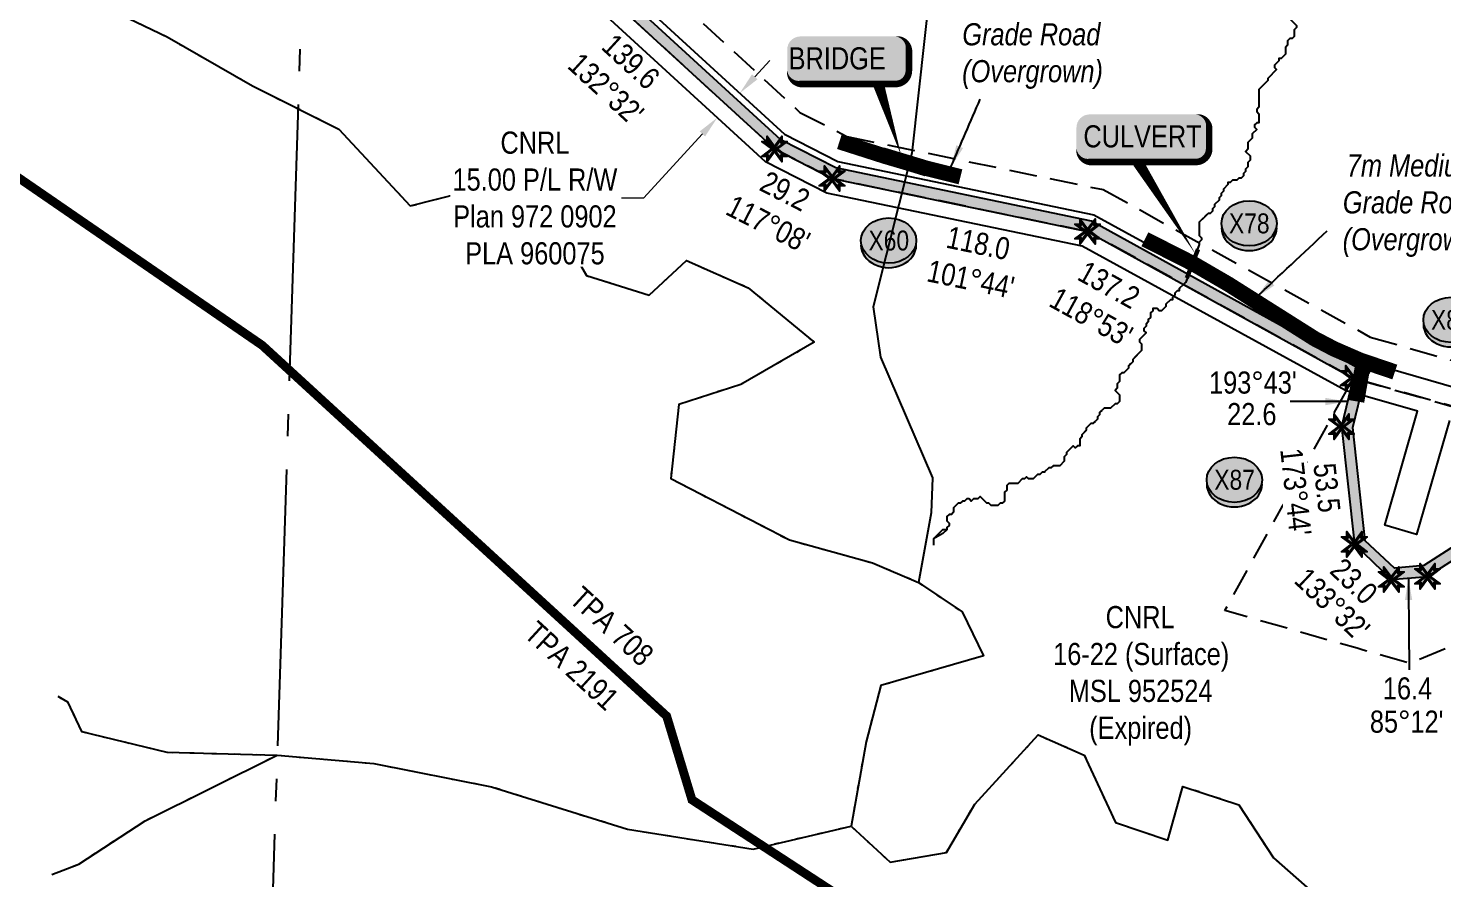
# Model space of a CAD drawing. Extents: x 350972 to 367082, y 6047220 to 6054831.
# Drawn here: x 352978 to 353618, y 6047662 to 6048046 of the extents above; entities that cross this region are included whole.
import ezdxf
from ezdxf.enums import TextEntityAlignment as Align

# ---------------------------------------------------------------- set-up
doc = ezdxf.new("R2010")
doc.units = 0
doc.header["$LTSCALE"] = 5
doc.header["$PDSIZE"] = 0.5
for name, pattern in [('CENTERLINEX3', [5, 2.5, -1, 0.5, -1]), ('foc-ACCESSROAD', [3.75, 2.5, -1.25]), ('foc-QUARTERLINE', [33, 25, -3, 2, -3]), ('foc-TOPO-ephemeral', [6.25, 3.125, -0.625, 0.625, -0.625, 0.625, -0.625]), ('foc-WHEELTRACKS', [2, 0.4, -1.6])]:
    doc.linetypes.add(name, pattern=pattern)
doc.layers.get('Defpoints').update_dxf_attribs({"color": 9})
for name, color, linetype, lineweight in [('AS-GENERAL', 48, 'Continuous', 18), ('C-RW-T', 13, 'Continuous', 9), ('C-WS-T', 13, 'Continuous', 9), ('T-TEXT', 48, 'Continuous', 18)]:
    doc.layers.add(name, color=color, linetype=linetype, lineweight=lineweight)
for name, color, linetype in [('AS-ROADS', 254, 'Continuous'), ('C-AR', 13, 'foc-ACCESSROAD'), ('C-RW', 13, 'Continuous'), ('C-WS', 13, 'foc-ACCESSROAD'), ('L-BD1', 253, 'Continuous'), ('L-MON', 1, 'Continuous'), ('L-QSEC', 8, 'foc-QUARTERLINE'), ('P-CROSSINGS', 250, 'Continuous'), ('P-PROPOSED', 10, 'Continuous'), ('P-PROPOSED-H', 21, 'Continuous'), ('T-DRAW', 143, 'foc-TOPO-ephemeral'), ('T-WATER', 160, 'Continuous'), ('T-WATER-P3', 160, 'foc-WHEELTRACKS')]:
    doc.layers.add(name, color=color, linetype=linetype)
doc.layers.add('AS-TRAPPER BOUNDARY', color=7, linetype='CENTERLINEX3', true_color=0xb85c00, transparency=0.6)
doc.layers.add('AS-TRAPPER-T', color=7, linetype='Continuous', true_color=0xc26100)
doc.styles.add('240', font='ARIALN.TTF', dxfattribs={"height": 30})
doc.styles.add('80', font='ARIALN.TTF', dxfattribs={"height": 10})
doc.styles.add('80CG', font='ARIALN.TTF', dxfattribs={"height": 10})
doc.styles.add('80L', font='ARIALN.TTF', dxfattribs={"height": 10})
doc.styles.add('Crossing', font='ARIALN.TTF', dxfattribs={"height": 10})
doc.styles.add('foc-LtypeFont', font='ARIALN.TTF', dxfattribs={"height": 7.35})
doc.styles.get("Standard").update_dxf_attribs({"font": 'ARIALN.TTF'})
doc.linetypes.add('foc-TOPO-flowdirection-NOLINE', pattern='A,0,[">",foc-LtypeFont,S=0.3,R=0,X=0,Y=-0.945],-20,[">",foc-LtypeFont,S=0.3,R=0,X=0,Y=-0.945],0', length=20)
doc.dimstyles.new('Compass 5 000', dxfattribs={"dimscale": 5, "dimtxt": 9, "dimasz": 2, "dimexe": 0.2, "dimexo": 0.0625, "dimgap": 0.5, "dimtad": 0, "dimtih": 1, "dimtoh": 1, "dimzin": 0, "dimdsep": 46, "dimtxsty": '80CG', "dimcen": 0.1, "dimse1": 1, "dimse2": 1, "dimclrd": 256, "dimclrt": 256, "dimaunit": 1, "dimadec": 4, "dimazin": 0, "dimtfac": 0.06, "dimtofl": 0, "dimtmove": 0, "dimatfit": 1, "dimfxl": 0.2, "dimtolj": 1, "dimtzin": 0, "dimlwd": -1, "dimarcsym": 0})

# ---------------------------------------------------------------- blocks, each defined once
blk = doc.blocks.new('*U523')
h = blk.add_hatch(color=254)
edge = h.paths.add_edge_path()
edge.add_line((-21.5, -11.5), (21.5, -11.5))
edge.add_arc((21.5, -5.5), 6, 270, 360)
edge.add_line((27.5, -5.5), (27.5, 4))
edge.add_arc((21.5, 4), 6, 0, 90)
edge.add_line((21.5, 10), (-21.5, 10))
edge.add_arc((-21.5, 4), 6, 90, 180)
edge.add_line((-27.5, 4), (-27.5, -5.5))
edge.add_arc((-21.5, -5.5), 6, 180, 270)
at = {"color": 160, "flags": 128}
blk.add_lwpolyline([(-21.5, -11.5, 3, 3, 0), (21.5, -11.5, 3, 3, 0.414214), (27.5, -5.5, 3, 3, 0), (27.5, 4, 3, 0, 0.414214), (21.5, 10, 0, 0, 0), (-21.5, 10, 0, 0, 0.414214), (-27.5, 4, 0, 0, 0), (-27.5, -5.5, 0, 3, 0.414214)], format="xyseb", close=True, dxfattribs=at)
at = {"color": 160, "style": '80'}
blk.add_attdef('ENTER_TEXT_001', (-26.85, -4.92), '', height=10, dxfattribs=at)
blk = doc.blocks.new('*U524')
h = blk.add_hatch(color=254)
edge = h.paths.add_edge_path()
edge.add_line((-24, -11.5), (24, -11.5))
edge.add_arc((24, -5.5), 6, 270, 360)
edge.add_line((30, -5.5), (30, 4))
edge.add_arc((24, 4), 6, 0, 90)
edge.add_line((24, 10), (-24, 10))
edge.add_arc((-24, 4), 6, 90, 180)
edge.add_line((-30, 4), (-30, -5.5))
edge.add_arc((-24, -5.5), 6, 180, 270)
at = {"color": 160, "flags": 128}
blk.add_lwpolyline([(-24, -11.5, 3, 3, 0), (24, -11.5, 3, 3, 0.414214), (30, -5.5, 3, 3, 0), (30, 4, 3, 0, 0.414214), (24, 10, 0, 0, 0), (-24, 10, 0, 0, 0.414214), (-30, 4, 0, 0, 0), (-30, -5.5, 0, 3, 0.414214)], format="xyseb", close=True, dxfattribs=at)
at = {"color": 160, "style": '80'}
blk.add_attdef('ENTER_TEXT_001', (-26.85, -4.92), '', height=10, dxfattribs=at)
blk = doc.blocks.new('xing2')
h = blk.add_hatch(color=50)
h.dxf.hatch_style = 1
edge = h.paths.add_edge_path()
edge.add_ellipse((0, 0), major_axis=(-12.5, 0), ratio=0.816297, start_angle=0, end_angle=360)
h = blk.add_hatch(color=250)
h.dxf.hatch_style = 1
edge = h.paths.add_edge_path()
edge.add_ellipse((0, -2.05), major_axis=(-12.5, 0), ratio=0.816297, start_angle=0, end_angle=180)
edge.add_line((12.5, -2.05), (12.5, 0))
edge.add_ellipse((0, 0), major_axis=(-12.5, 0), ratio=0.816297, start_angle=0, end_angle=180, ccw=False)
edge.add_line((-12.5, 0), (-12.5, -2.05))
at = {"color": 250}
blk.add_ellipse((0, 0), major_axis=(-12.5, 0), ratio=0.816297, dxfattribs=at)
blk.add_ellipse((0, -2.05), major_axis=(-12.5, 0), ratio=0.816297, start_param=0, end_param=3.141593, dxfattribs=at)
at = {"color": 250, "style": 'Crossing'}
blk.add_attdef('CROSSING', text='', height=9, dxfattribs=at).set_placement((0.09, 0.02), align=Align.MIDDLE_CENTER)
at = {"color": 250, "style": 'Crossing', "flags": 1}
for tag, p in [('OWNER', (0.09, -12.49)), ('DESCRIPTION', (0.09, -25.77)), ('LOCATION', (0.09, -39.3)), ('DWG_REF', (0.09, -52.84))]:
    blk.add_attdef(tag, text='', height=9, dxfattribs=at).set_placement(p, align=Align.MIDDLE_CENTER)
blk = doc.blocks.new('TEMP')
h = blk.add_hatch(color=255)
h.dxf.hatch_style = 1
h.paths.add_polyline_path([(0, 0.25), (-0.67, 1.15), (-0.67, 0.67), (-1.15, 0.67), (-0.25, 0), (-1.15, -0.67), (-0.67, -0.67), (-0.67, -1.15), (0, -0.25), (0.67, -1.15), (0.67, -0.67), (1.15, -0.67), (0.25, 0), (1.15, 0.67), (0.67, 0.67), (0.67, 1.15)])
h.paths.add_polyline_path([(0.57, 0.85), (0.57, 0.57), (0.85, 0.57), (0.08, 0), (0.85, -0.57), (0.57, -0.57), (0.57, -0.85), (0, -0.08), (-0.57, -0.85), (-0.57, -0.57), (-0.85, -0.57), (-0.08, 0), (-0.85, 0.57), (-0.57, 0.57), (-0.57, 0.85), (0, 0.08)], flags=16)
h = blk.add_hatch(color=1)
h.dxf.hatch_style = 1
h.paths.add_polyline_path([(0, 0.08), (-0.57, 0.85), (-0.57, 0.57), (-0.85, 0.57), (-0.08, 0), (-0.85, -0.57), (-0.57, -0.57), (-0.57, -0.85), (0, -0.08), (0.57, -0.85), (0.57, -0.57), (0.85, -0.57), (0.08, 0), (0.85, 0.57), (0.57, 0.57), (0.57, 0.85)])
at = {"color": 1}
for p, q in [((-0.08, 0), (0.08, 0)), ((0, 0.08), (0, -0.08))]:
    blk.add_line(p, q, dxfattribs=at)
at = {"color": 255, "flags": 128}
blk.add_lwpolyline([(-0.25, 0), (-1.15, 0.67), (-0.67, 0.67), (-0.67, 1.15), (0, 0.25), (0.67, 1.15), (0.67, 0.67), (1.15, 0.67), (0.25, 0), (1.15, -0.67), (0.67, -0.67), (0.67, -1.15), (0, -0.25), (-0.67, -1.15), (-0.67, -0.67), (-1.15, -0.67)], close=True, dxfattribs=at)
at = {"color": 1, "flags": 128}
blk.add_lwpolyline([(-0.08, 0), (-0.85, 0.57), (-0.57, 0.57), (-0.57, 0.85), (0, 0.08), (0.57, 0.85), (0.57, 0.57), (0.85, 0.57), (0.08, 0), (0.85, -0.57), (0.57, -0.57), (0.57, -0.85), (0, -0.08), (-0.57, -0.85), (-0.57, -0.57), (-0.85, -0.57)], close=True, dxfattribs=at)
blk = doc.blocks.new('*D649')
at = {"layer": 'C-RW-T', "transparency": 16777216}
for p, q in [((353306.62, 6048024.22), (353313.38, 6048031.59)), ((353282.97, 6047998.43), (353256.35, 6047969.41)), ((353256.35, 6047969.41), (353246.35, 6047969.41))]:
    blk.add_line(p, q, dxfattribs=at)
for points in [[(353305.39, 6048025.35), (353307.85, 6048023.1), (353299.86, 6048016.85)], [(353281.74, 6047999.56), (353284.2, 6047997.3), (353289.73, 6048005.8)]]:
    blk.add_solid(points, dxfattribs=at)
at = {"layer": 'Defpoints', "color": 0, "transparency": 16777216}
for p in [(353299.78, 6048016.93), (353289.64, 6048005.88), (353289.73, 6048005.8)]:
    blk.add_point(p, dxfattribs=at)
at = {"layer": 'C-RW-T', "transparency": 16777216, "insert": (353207.27, 6047969.41), "char_height": 10, "attachment_point": 5, "style": '80CG', "bg_fill": 3, "box_fill_scale": 1.1, "bg_fill_color": 256, "bg_fill_true_color": 13158600, "bg_fill_transparency": 0}
blk.add_mtext('\\A1;CNRL\\P15.00 P/L R/W\\PPlan 972 0902\\PPLA 960075', dxfattribs=at)

msp = doc.modelspace()

# ---------------------------------------------------------------- hatches: boundary and pattern name
at = {"layer": 'AS-GENERAL'}
h = msp.add_hatch(color=256, dxfattribs=at)
h.dxf.hatch_style = 1
h.paths.add_polyline_path([(353366.221, 6047990.409), (353365.084, 6047986.511), (353382.575, 6047981.138), (353383.794, 6047985.097)])
at = {"layer": 'P-PROPOSED-H'}
h = msp.add_hatch(color=256, dxfattribs=at)
h.dxf.hatch_style = 1
h.paths.add_polyline_path([(352158.133, 6049413.645), (352109.545, 6049455.741), (352043.461, 6049489.771), (352003.081, 6049539.502), (351977.982, 6049602.687), (351982.499, 6049689.583), (351970.279, 6049721.751), (351903.74, 6049820.401), (351886.383, 6049887.48), (351883.539, 6049908.631), (351884.21, 6049950.256), (351902.327, 6050038.192), (351890.465, 6050154.35), (351874.849, 6050194.763), (351848.327, 6050238.198), (351797.315, 6050298.475), (351761.602, 6050349.911), (351754.457, 6050378.128), (351755.164, 6050412.27), (351762.468, 6050545.45), (351754.258, 6050584.583), (351746.499, 6050631.156), (351765.284, 6050675.803), (351828.133, 6050766.886), (351828.345, 6050767.671), (351839.619, 6050806.604), (351842.676, 6050820.898), (351841.732, 6050886.966), (351849.986, 6050917.113), (351898.348, 6051010.226), (351926.7, 6051052.298), (351964.599, 6051067.671), (352073.357, 6051087.477), (352107.818, 6051086.368), (352169.195, 6051062.569), (352196.603, 6051029.71), (352203.84, 6050998.601), (352213.095, 6050934.219), (352223.859, 6050921.487), (352247.798, 6050913.746), (352268.713, 6050910.809), (352309.827, 6050905.035), (352342.348, 6050881.481), (352392.404, 6050835.609), (352395.4, 6050834.488), (352423, 6050824.161), (352473.331, 6050822.341), (352488.562, 6050824.454), (352511.164, 6050831.732), (352548.859, 6050853.722), (352633.911, 6050895.651), (352689.444, 6050922.39), (352744.567, 6050955.666), (352794.557, 6050995.066), (352924.202, 6051124.647), (352932.539, 6051193.209), (352937.353, 6051256.225), (352940.285, 6051294.594), (352954.593, 6051390.751), (352930.504, 6051421.8), (352924.008, 6051422.017), (352949.334, 6051389.374), (352935.314, 6051295.153), (352932.369, 6051256.606), (352927.562, 6051193.701), (352919.447, 6051126.963), (352791.232, 6050998.81), (352741.716, 6050959.785), (352687.063, 6050926.792), (352631.721, 6050900.145), (352546.492, 6050858.128), (352509.114, 6050836.325), (352487.444, 6050829.346), (352473.076, 6050827.353), (352423.992, 6050829.127), (352397.151, 6050839.17), (352395.065, 6050839.951), (352345.513, 6050885.361), (352311.753, 6050909.813), (352269.408, 6050915.76), (352248.923, 6050918.636), (352226.755, 6050925.805), (352217.839, 6050936.351), (352208.758, 6050999.525), (352201.203, 6051032), (352172.207, 6051066.763), (352108.831, 6051091.338), (352072.985, 6051092.491), (351963.197, 6051072.497), (351923.407, 6051056.357), (351894.043, 6051012.783), (351845.304, 6050918.946), (351836.723, 6050887.603), (351837.669, 6050821.391), (351834.768, 6050807.824), (351823.53, 6050769.018), (351760.876, 6050678.218), (351741.33, 6050631.761), (351749.343, 6050583.658), (351757.441, 6050545.067), (351750.168, 6050412.459), (351749.445, 6050377.556), (351756.978, 6050347.805), (351793.345, 6050295.427), (351844.262, 6050235.263), (351870.348, 6050192.541), (351885.56, 6050153.174), (351897.275, 6050038.448), (351879.221, 6049950.815), (351878.534, 6049908.337), (351881.472, 6049886.502), (351899.115, 6049818.317), (351965.811, 6049719.435), (351977.452, 6049688.792), (351972.932, 6049601.856), (351998.717, 6049536.945), (352040.241, 6049485.806), (352106.724, 6049451.57), (352150.233, 6049413.875), (352049.473, 6049336.359), (352044.515, 6049341.973), (351995.422, 6049298.539), (352015.298, 6049276.073), (352027.41, 6049286.788), (352064.376, 6049319.492), (352055.572, 6049328.437), (352157.946, 6049407.193), (352192.423, 6049377.323), (352250.393, 6049344.608), (352317.77, 6049322.287), (352353.528, 6049310.441), (352471.005, 6049250.63), (352499.397, 6049238.766), (352500.221, 6049238.742), (352549.584, 6049171.274), (352563.461, 6049097.749), (352598.202, 6049018.066), (352648.747, 6048902.153), (352688.702, 6048827.645), (352703.126, 6048714.762), (352759.331, 6048611.563), (352807.368, 6048546.875), (352857.875, 6048448.706), (353024.627, 6048290.732), (353166.055, 6048156.756), (353212.68, 6048085.958), (353315.543, 6047991.619), (353341.558, 6047978.29), (353457.077, 6047954.292), (353577.175, 6047888.034), (353571.83, 6047866.133), (353577.664, 6047812.963), (353594.352, 6047797.106), (353610.696, 6047798.478), (353629.243, 6047810.34), (353648.841, 6047844.302), (353661.157, 6047855.512), (353682.935, 6047857.853), (353773, 6047817.376), (353893.164, 6047761.037), (353930.228, 6047732.207), (353990.997, 6047689.395), (354004.507, 6047679.877), (354006.433, 6047678.972), (353966.871, 6047603.989), (353892.167, 6047525.754), (353866.475, 6047509.641), (353845.805, 6047514.377), (353818.928, 6047557.233), (353784.995, 6047535.952), (353787.71, 6047531.753), (353817.349, 6047550.342), (353842.67, 6047509.967), (353867.377, 6047504.305), (353895.352, 6047521.85), (353970.967, 6047601.04), (354013.298, 6047681.27), (354007.029, 6047684.216), (353993.876, 6047693.482), (353933.204, 6047736.226), (353895.792, 6047765.326), (353775.086, 6047821.919), (353683.749, 6047862.968), (353659, 6047860.308), (353644.9, 6047847.475), (353625.522, 6047813.894), (353609.045, 6047803.356), (353595.731, 6047802.239), (353582.522, 6047814.521), (353576.896, 6047865.803), (353581.874, 6047886.2), (353584.591, 6047891.116), (353579.093, 6047892.685), (353458.832, 6047959.033), (353343.236, 6047983.047), (353318.424, 6047995.761), (353216.515, 6048089.224), (353169.913, 6048159.988), (353028.066, 6048294.361), (352861.931, 6048451.75), (352811.626, 6048549.527), (352763.553, 6048614.262), (352707.966, 6048716.327), (352693.544, 6048829.194), (352653.249, 6048904.337), (352602.785, 6049020.064), (352568.269, 6049099.23), (352554.291, 6049173.292), (352502.811, 6049243.669), (352500.469, 6049243.737), (352473.097, 6049255.175), (352355.459, 6049315.068), (352319.342, 6049327.033), (352252.427, 6049349.201), (352195.317, 6049381.431), (352158.133, 6049413.645), (352048.047, 6049328.955), (352057.114, 6049319.743), (352024.097, 6049290.532), (352015.73, 6049283.13), (352002.479, 6049298.108), (352044.08, 6049334.913), (352048.818, 6049329.549)])

# ---------------------------------------------------------------- linework, layer by layer
at = {"color": 160, "flags": 128}
msp.add_lwpolyline([(353372.886, 6047988.435, 0, 4.999, 0), (353362.607, 6048020.693, 0, 0, 0)], format="xyseb", dxfattribs=at)
at = {"layer": 'AS-GENERAL', "const_width": 3, "flags": 128}
msp.add_lwpolyline([(353366.221, 6047990.409), (353365.084, 6047986.511), (353382.575, 6047981.138), (353383.794, 6047985.097)], close=True, dxfattribs=at)
at = {"layer": 'AS-GENERAL', "const_width": 2, "flags": 128}
msp.add_lwpolyline([(353501.924, 6047933.27), (353506.992, 6047946.323)], dxfattribs=at)
at = {"layer": 'AS-ROADS', "const_width": 7, "flags": 128}
for points in [[(353399.606, 6047979.037), (353383.101, 6047983.16), (353375.5, 6047985.41), (353365.435, 6047988.375), (353344.901, 6047994.953)], [(353595.942, 6047890.824), (353580.145, 6047896.201), (353568.522, 6047901.26), (353559.749, 6047905.847), (353520.827, 6047930.451), (353504.851, 6047939.745), (353482.974, 6047950.844)], [(353578.651, 6047877.549), (353581.799, 6047895.702)]]:
    msp.add_lwpolyline(points, dxfattribs=at)
at = {"layer": 'C-RW'}
for points in [[(353218.815, 6048091.182), (353320.151, 6047998.244), (353344.243, 6047985.9), (353459.872, 6047961.878), (353579.373, 6047896.408), (353624.759, 6047883.323), (353679.759, 6047867.466), (353776.319, 6047824.652), (353897.208, 6047767.973), (353926.656, 6047745.083), (353991.017, 6047695.056), (353992.884, 6047694.178), (354006.485, 6047687.785), (354023.129, 6047679.963), (354140.135, 6047624.966), (354181.575, 6047616.276), (354316.356, 6047619.773)], [(353620.605, 6047868.915), (353605.766, 6047817.438), (353591.357, 6047821.593), (353606.196, 6047873.069), (353574.03, 6047882.342), (353573.625, 6047882.458), (353454.631, 6047947.653), (353339.208, 6047971.63), (353311.509, 6047985.823), (353207.312, 6048081.385)]]:
    msp.add_lwpolyline(points, dxfattribs=at)
at = {"layer": 'C-WS', "flags": 128}
msp.add_lwpolyline([(353636.022, 6047772.967), (353602.785, 6047759.149), (353581.681, 6047765.172), (353578.908, 6047765.964), (353519.137, 6047783.022), (353545.973, 6047831.578), (353550.251, 6047839.317), (353574.03, 6047882.342), (353577.175, 6047888.034), (353630.057, 6047872.942), (353645.144, 6047868.637), (353682.935, 6047857.853), (353680.507, 6047853.458), (353679.297, 6047851.267), (353636.022, 6047772.967)], close=True, dxfattribs=at)
at = {"layer": 'L-QSEC', "flags": 128}
msp.add_lwpolyline([(353105.54, 6048176.672), (353080.587, 6047402.634)], dxfattribs=at)
at = {"layer": 'P-PROPOSED', "flags": 128}
msp.add_lwpolyline([(353625.522, 6047813.894), (353609.045, 6047803.356), (353595.731, 6047802.239), (353582.522, 6047814.521), (353576.896, 6047865.803), (353581.874, 6047886.2), (353584.591, 6047891.116), (353579.093, 6047892.685), (353458.832, 6047959.033), (353343.236, 6047983.047), (353318.424, 6047995.761), (353216.515, 6048089.224)], dxfattribs=at)
at = {"layer": 'T-DRAW', "flags": 128}
msp.add_lwpolyline([(353608.5, 6048171.5), (353605.5, 6048168.5), (353605.5, 6048167.5), (353606.5, 6048166.5), (353601.5, 6048161.5), (353601.5, 6048160.5), (353600.5, 6048159.5), (353600.5, 6048158.5), (353601.5, 6048157.5), (353600.5, 6048156.5), (353600.5, 6048151.5), (353599.5, 6048150.5), (353599.5, 6048149.5), (353597.5, 6048147.5), (353596.5, 6048147.5), (353595.5, 6048146.5), (353595.5, 6048143.5), (353593.5, 6048141.5), (353593.5, 6048140.5), (353590.5, 6048137.5), (353589.5, 6048137.5), (353588.5, 6048136.5), (353588.5, 6048134.5), (353587.5, 6048133.5), (353587.5, 6048132.5), (353586.5, 6048131.5), (353586.5, 6048129.5), (353585.5, 6048129.5), (353579.5, 6048123.5), (353579.5, 6048122.5), (353578.5, 6048121.5), (353578.5, 6048120.5), (353570.5, 6048112.5), (353570.5, 6048110.5), (353567.5, 6048107.5), (353567.5, 6048104.5), (353564.5, 6048101.5), (353562.5, 6048101.5), (353557.5, 6048096.5), (353557.5, 6048095.5), (353558.5, 6048094.5), (353558.5, 6048093.5), (353560.5, 6048091.5), (353561.5, 6048091.5), (353561.5, 6048089.5), (353562.5, 6048088.5), (353560.5, 6048086.5), (353560.5, 6048083.5), (353553.5, 6048076.5), (353552.5, 6048076.5), (353552.5, 6048074.5), (353551.5, 6048074.5), (353550.5, 6048073.5), (353550.5, 6048071.5), (353548.5, 6048069.5), (353548.5, 6048068.5), (353546.5, 6048066.5), (353546.5, 6048065.5), (353545.5, 6048064.5), (353545.5, 6048063.5), (353544.5, 6048062.5), (353544.5, 6048054.5), (353551.5, 6048047.5), (353551.5, 6048046.5), (353550.5, 6048045.5), (353550.5, 6048042.5), (353549.5, 6048041.5), (353548.5, 6048041.5), (353547.5, 6048040.5), (353547.5, 6048038.5), (353546.5, 6048037.5), (353546.5, 6048034.5), (353544.5, 6048032.5), (353543.5, 6048032.5), (353543.5, 6048031.5), (353541.5, 6048029.5), (353541.5, 6048028.5), (353542.5, 6048027.5), (353538.5, 6048023.5), (353538.5, 6048022.5), (353534.5, 6048018.5), (353534.5, 6048010.5), (353533.5, 6048009.5), (353533.5, 6048008.5), (353534.5, 6048007.5), (353534.5, 6048003.5), (353533.5, 6048003.5), (353532.5, 6048002.5), (353532.5, 6048001.5), (353533.5, 6048000.5), (353531.5, 6047998.5), (353531.5, 6047996.5), (353529.5, 6047994.5), (353529.5, 6047991.5), (353528.5, 6047990.5), (353530.5, 6047988.5), (353530.5, 6047986.5), (353529.5, 6047985.5), (353529.5, 6047983.5), (353528.5, 6047982.5), (353528.5, 6047981.5), (353527.5, 6047980.5), (353527.5, 6047979.5), (353526.5, 6047978.5), (353525.5, 6047978.5), (353524.5, 6047977.5), (353522.5, 6047977.5), (353521.5, 6047976.5), (353520.5, 6047976.5), (353520.5, 6047975.5), (353518.5, 6047973.5), (353518.5, 6047972.5), (353517.5, 6047971.5), (353517.5, 6047970.5), (353516.5, 6047969.5), (353516.5, 6047968.5), (353514.5, 6047966.5), (353514.5, 6047965.5), (353513.5, 6047964.5), (353513.5, 6047963.5), (353512.5, 6047962.5), (353511.5, 6047962.5), (353507.5, 6047958.5), (353507.5, 6047952.5), (353508.5, 6047951.5), (353508.5, 6047950.5), (353507.5, 6047949.5), (353507.5, 6047948.5), (353501.5, 6047931.5), (353500.394, 6047930.394), (353498.5, 6047928.5), (353498.5, 6047927.5), (353497.5, 6047927.5), (353496.5, 6047926.5), (353496.5, 6047925.5), (353495.5, 6047924.5), (353495.5, 6047923.5), (353494.5, 6047923.5), (353492.5, 6047921.5), (353492.5, 6047920.5), (353490.5, 6047918.5), (353489.5, 6047918.5), (353488.5, 6047919.5), (353486.5, 6047919.5), (353486.5, 6047918.5), (353485.5, 6047917.5), (353485.5, 6047915.5), (353484.5, 6047914.5), (353484.5, 6047913.5), (353483.5, 6047912.5), (353483.5, 6047911.5), (353482.5, 6047910.5), (353482.5, 6047909.5), (353483.5, 6047908.5), (353480.5, 6047905.5), (353480.5, 6047904.5), (353481.5, 6047903.5), (353481.5, 6047900.5), (353477.5, 6047896.5), (353477.5, 6047895.5), (353475.5, 6047893.5), (353475.5, 6047892.5), (353473.5, 6047890.5), (353472.5, 6047890.5), (353471.5, 6047889.5), (353471.5, 6047886.5), (353470.5, 6047885.5), (353470.5, 6047883.5), (353469.5, 6047882.5), (353471.5, 6047880.5), (353471.5, 6047877.5), (353470.5, 6047876.5), (353469.5, 6047876.5), (353467.5, 6047874.5), (353464.5, 6047874.5), (353462.5, 6047872.5), (353462.5, 6047871.5), (353461.5, 6047870.5), (353461.5, 6047869.5), (353459.5, 6047867.5), (353458.5, 6047867.5), (353456.5, 6047865.5), (353456.5, 6047864.5), (353454.5, 6047862.5), (353454.5, 6047861.5), (353453.5, 6047860.5), (353453.5, 6047857.5), (353452.5, 6047857.5), (353451.5, 6047856.5), (353450.5, 6047857.5), (353447.5, 6047854.5), (353447.5, 6047853.5), (353446.5, 6047852.5), (353446.5, 6047850.5), (353444.5, 6047848.5), (353441.5, 6047848.5), (353440.5, 6047847.5), (353439.5, 6047847.5), (353437.5, 6047845.5), (353436.5, 6047845.5), (353435.5, 6047844.5), (353434.5, 6047844.5), (353432.5, 6047842.5), (353430.5, 6047842.5), (353429.5, 6047843.5), (353428.5, 6047842.5), (353427.5, 6047842.5), (353425.5, 6047840.5), (353421.5, 6047840.5), (353420.5, 6047839.5), (353420.5, 6047837.5), (353419.5, 6047836.5), (353419.5, 6047832.5), (353418.5, 6047831.5), (353417.5, 6047831.5), (353416.5, 6047830.5), (353413.5, 6047830.5), (353412.5, 6047831.5), (353411.5, 6047831.5), (353408.5, 6047834.5), (353407.5, 6047833.5), (353405.5, 6047833.5), (353404.5, 6047832.5), (353403.5, 6047833.5), (353402.5, 6047833.5), (353401.5, 6047832.5), (353400.5, 6047832.5), (353399.5, 6047831.5), (353398.5, 6047831.5), (353396.5, 6047829.5), (353396.5, 6047827.5), (353395.5, 6047826.5), (353394.5, 6047826.5), (353393.5, 6047825.5), (353393.5, 6047823.5), (353394.5, 6047822.5), (353394.5, 6047821.5), (353393.5, 6047820.5), (353393.5, 6047819.5), (353391.5, 6047819.5), (353387.5, 6047815.5), (353387.5, 6047812.5)], dxfattribs=at)
at = {"layer": 'T-DRAW', "linetype": 'foc-TOPO-flowdirection-NOLINE', "flags": 128}
msp.add_lwpolyline([(353608.5, 6048171.5), (353605.5, 6048168.5), (353605.5, 6048167.5), (353606.5, 6048166.5), (353601.5, 6048161.5), (353601.5, 6048160.5), (353600.5, 6048159.5), (353600.5, 6048158.5), (353601.5, 6048157.5), (353600.5, 6048156.5), (353600.5, 6048151.5), (353599.5, 6048150.5), (353599.5, 6048149.5), (353597.5, 6048147.5), (353596.5, 6048147.5), (353595.5, 6048146.5), (353595.5, 6048143.5), (353593.5, 6048141.5), (353593.5, 6048140.5), (353590.5, 6048137.5), (353589.5, 6048137.5), (353588.5, 6048136.5), (353588.5, 6048134.5), (353587.5, 6048133.5), (353587.5, 6048132.5), (353586.5, 6048131.5), (353586.5, 6048129.5), (353585.5, 6048129.5), (353579.5, 6048123.5), (353579.5, 6048122.5), (353578.5, 6048121.5), (353578.5, 6048120.5), (353570.5, 6048112.5), (353570.5, 6048110.5), (353567.5, 6048107.5), (353567.5, 6048104.5), (353564.5, 6048101.5), (353562.5, 6048101.5), (353557.5, 6048096.5), (353557.5, 6048095.5), (353558.5, 6048094.5), (353558.5, 6048093.5), (353560.5, 6048091.5), (353561.5, 6048091.5), (353561.5, 6048089.5), (353562.5, 6048088.5), (353560.5, 6048086.5), (353560.5, 6048083.5), (353553.5, 6048076.5), (353552.5, 6048076.5), (353552.5, 6048074.5), (353551.5, 6048074.5), (353550.5, 6048073.5), (353550.5, 6048071.5), (353548.5, 6048069.5), (353548.5, 6048068.5), (353546.5, 6048066.5), (353546.5, 6048065.5), (353545.5, 6048064.5), (353545.5, 6048063.5), (353544.5, 6048062.5), (353544.5, 6048054.5), (353551.5, 6048047.5), (353551.5, 6048046.5), (353550.5, 6048045.5), (353550.5, 6048042.5), (353549.5, 6048041.5), (353548.5, 6048041.5), (353547.5, 6048040.5), (353547.5, 6048038.5), (353546.5, 6048037.5), (353546.5, 6048034.5), (353544.5, 6048032.5), (353543.5, 6048032.5), (353543.5, 6048031.5), (353541.5, 6048029.5), (353541.5, 6048028.5), (353542.5, 6048027.5), (353538.5, 6048023.5), (353538.5, 6048022.5), (353534.5, 6048018.5), (353534.5, 6048010.5), (353533.5, 6048009.5), (353533.5, 6048008.5), (353534.5, 6048007.5), (353534.5, 6048003.5), (353533.5, 6048003.5), (353532.5, 6048002.5), (353532.5, 6048001.5), (353533.5, 6048000.5), (353531.5, 6047998.5), (353531.5, 6047996.5), (353529.5, 6047994.5), (353529.5, 6047991.5), (353528.5, 6047990.5), (353530.5, 6047988.5), (353530.5, 6047986.5), (353529.5, 6047985.5), (353529.5, 6047983.5), (353528.5, 6047982.5), (353528.5, 6047981.5), (353527.5, 6047980.5), (353527.5, 6047979.5), (353526.5, 6047978.5), (353525.5, 6047978.5), (353524.5, 6047977.5), (353522.5, 6047977.5), (353521.5, 6047976.5), (353520.5, 6047976.5), (353520.5, 6047975.5), (353518.5, 6047973.5), (353518.5, 6047972.5), (353517.5, 6047971.5), (353517.5, 6047970.5), (353516.5, 6047969.5), (353516.5, 6047968.5), (353514.5, 6047966.5), (353514.5, 6047965.5), (353513.5, 6047964.5), (353513.5, 6047963.5), (353512.5, 6047962.5), (353511.5, 6047962.5), (353507.5, 6047958.5), (353507.5, 6047952.5), (353508.5, 6047951.5), (353508.5, 6047950.5), (353507.5, 6047949.5), (353507.5, 6047948.5), (353501.5, 6047931.5), (353500.394, 6047930.394), (353498.5, 6047928.5), (353498.5, 6047927.5), (353497.5, 6047927.5), (353496.5, 6047926.5), (353496.5, 6047925.5), (353495.5, 6047924.5), (353495.5, 6047923.5), (353494.5, 6047923.5), (353492.5, 6047921.5), (353492.5, 6047920.5), (353490.5, 6047918.5), (353489.5, 6047918.5), (353488.5, 6047919.5), (353486.5, 6047919.5), (353486.5, 6047918.5), (353485.5, 6047917.5), (353485.5, 6047915.5), (353484.5, 6047914.5), (353484.5, 6047913.5), (353483.5, 6047912.5), (353483.5, 6047911.5), (353482.5, 6047910.5), (353482.5, 6047909.5), (353483.5, 6047908.5), (353480.5, 6047905.5), (353480.5, 6047904.5), (353481.5, 6047903.5), (353481.5, 6047900.5), (353477.5, 6047896.5), (353477.5, 6047895.5), (353475.5, 6047893.5), (353475.5, 6047892.5), (353473.5, 6047890.5), (353472.5, 6047890.5), (353471.5, 6047889.5), (353471.5, 6047886.5), (353470.5, 6047885.5), (353470.5, 6047883.5), (353469.5, 6047882.5), (353471.5, 6047880.5), (353471.5, 6047877.5), (353470.5, 6047876.5), (353469.5, 6047876.5), (353467.5, 6047874.5), (353464.5, 6047874.5), (353462.5, 6047872.5), (353462.5, 6047871.5), (353461.5, 6047870.5), (353461.5, 6047869.5), (353459.5, 6047867.5), (353458.5, 6047867.5), (353456.5, 6047865.5), (353456.5, 6047864.5), (353454.5, 6047862.5), (353454.5, 6047861.5), (353453.5, 6047860.5), (353453.5, 6047857.5), (353452.5, 6047857.5), (353451.5, 6047856.5), (353450.5, 6047857.5), (353447.5, 6047854.5), (353447.5, 6047853.5), (353446.5, 6047852.5), (353446.5, 6047850.5), (353444.5, 6047848.5), (353441.5, 6047848.5), (353440.5, 6047847.5), (353439.5, 6047847.5), (353437.5, 6047845.5), (353436.5, 6047845.5), (353435.5, 6047844.5), (353434.5, 6047844.5), (353432.5, 6047842.5), (353430.5, 6047842.5), (353429.5, 6047843.5), (353428.5, 6047842.5), (353427.5, 6047842.5), (353425.5, 6047840.5), (353421.5, 6047840.5), (353420.5, 6047839.5), (353420.5, 6047837.5), (353419.5, 6047836.5), (353419.5, 6047832.5), (353418.5, 6047831.5), (353417.5, 6047831.5), (353416.5, 6047830.5), (353413.5, 6047830.5), (353412.5, 6047831.5), (353411.5, 6047831.5), (353408.5, 6047834.5), (353407.5, 6047833.5), (353405.5, 6047833.5), (353404.5, 6047832.5), (353403.5, 6047833.5), (353402.5, 6047833.5), (353401.5, 6047832.5), (353400.5, 6047832.5), (353399.5, 6047831.5), (353398.5, 6047831.5), (353396.5, 6047829.5), (353396.5, 6047827.5), (353395.5, 6047826.5), (353394.5, 6047826.5), (353393.5, 6047825.5), (353393.5, 6047823.5), (353394.5, 6047822.5), (353394.5, 6047821.5), (353393.5, 6047820.5), (353393.5, 6047819.5), (353391.592, 6047817.854), (353387.5, 6047815.5), (353387.5, 6047812.5)], dxfattribs=at)
at = {"layer": 'T-TEXT', "color": 160, "flags": 128}
msp.add_lwpolyline([(353505.975, 6047943.968, 0, 4.999, 0), (353479.927, 6047985.402, 0, 0, 0)], format="xyseb", dxfattribs=at)
at = {"layer": 'T-WATER', "linetype": 'foc-TOPO-flowdirection-NOLINE', "flags": 128}
msp.add_lwpolyline([(353609.972, 6049085.345), (353595.418, 6049037.724), (353570.172, 6048968.752), (353557.076, 6048892.082), (353509.371, 6048805.45), (353505.514, 6048745.499), (353509.307, 6048697.189), (353510.03, 6048639.748), (353513.991, 6048615.107), (353526.082, 6048591.737), (353533.473, 6048568.357), (353530.794, 6048549.237), (353523.395, 6048530.819), (353511.936, 6048515.207), (353493.85, 6048456.865), (353481.071, 6048437.316), (353458.222, 6048421.734), (353443.443, 6048407.575), (353426.644, 6048382.773), (353407.158, 6048317.612), (353409.179, 6048298.482), (353404.48, 6048267.322), (353401.792, 6048234.031), (353389.025, 6048191.53), (353381.638, 6048134.149), (353382.98, 6048087.409), (353386.341, 6048068.989), (353377.616, 6047989.658), (353360.15, 6047920.237), (353363.511, 6047897.577), (353387.033, 6047843.036), (353386.444, 6047827.246), (353380.696, 6047795.766)], dxfattribs=at)
at = {"layer": 'T-WATER', "flags": 128}
msp.add_lwpolyline([(353511.936, 6048515.207), (353493.85, 6048456.865), (353481.071, 6048437.316), (353458.222, 6048421.734), (353443.443, 6048407.575), (353426.644, 6048382.773), (353407.158, 6048317.612), (353409.179, 6048298.482), (353404.48, 6048267.322), (353401.792, 6048234.031), (353389.025, 6048191.53), (353381.638, 6048134.149), (353382.98, 6048087.409), (353386.341, 6048068.989), (353377.616, 6047989.658), (353360.15, 6047920.237), (353363.511, 6047897.577), (353387.033, 6047843.036), (353386.444, 6047827.246), (353380.696, 6047795.766)], dxfattribs=at)
at = {"layer": 'T-WATER-P3', "flags": 128}
for points in [[(353001.751, 6048060.758), (353002.596, 6048060.78), (353041.096, 6048042.261), (353079.597, 6048020.172), (353118.598, 6048000.632), (353150.949, 6047965.872), (353186.039, 6047974.814), (353209.879, 6047970.104), (353230.54, 6047934.404), (353258.94, 6047925.594), (353275.789, 6047941.245), (353303.66, 6047928.885), (353333.511, 6047904.317), (353300.382, 6047885.196), (353272.383, 6047876.215), (353268.675, 6047842.684), (353322.356, 6047814.925), (353359.916, 6047804.535), (353380.696, 6047795.766)], [(353380.696, 6047795.766), (353400.427, 6047782.437), (353409.988, 6047762.557), (353363.679, 6047749.115), (353356.95, 6047723.734), (353350.142, 6047685.654)], [(352991.552, 6047744.359), (352995.954, 6047741.735), (353002.395, 6047728.375), (353040.955, 6047718.996), (353090.734, 6047717.688)], [(353350.142, 6047685.654), (353367.853, 6047669.284), (353393.272, 6047673.716), (353406.081, 6047695.495), (353434.739, 6047726.866), (353455.579, 6047717.657), (353469.691, 6047687.208), (353493.361, 6047679.218), (353500.109, 6047703.579), (353525.46, 6047695.288), (353541.081, 6047671.309), (353568.772, 6047646.93)], [(352988.954, 6047663.766), (353001.058, 6047668.404), (353031.117, 6047688.056), (353090.734, 6047717.688)], [(353090.734, 6047717.688), (353134.394, 6047713.868), (353187.684, 6047703.39), (353249.054, 6047684.221), (353305.894, 6047675.242), (353350.142, 6047685.654)]]:
    msp.add_lwpolyline(points, dxfattribs=at)
at = {"layer": 'T-WATER-P3', "linetype": 'foc-TOPO-flowdirection-NOLINE', "flags": 128}
for points in [[(353380.696, 6047795.766), (353400.427, 6047782.437), (353409.988, 6047762.557), (353363.679, 6047749.115), (353356.95, 6047723.734), (353350.142, 6047685.654)], [(352991.552, 6047744.359), (352995.954, 6047741.735), (353002.395, 6047728.375), (353040.955, 6047718.996), (353090.734, 6047717.688)], [(353350.142, 6047685.654), (353367.853, 6047669.284), (353393.272, 6047673.716), (353406.081, 6047695.495), (353434.739, 6047726.866), (353455.579, 6047717.657), (353469.691, 6047687.208), (353493.361, 6047679.218), (353500.109, 6047703.579), (353525.46, 6047695.288), (353541.081, 6047671.309), (353568.772, 6047646.93)], [(352988.954, 6047663.766), (353001.058, 6047668.404), (353031.117, 6047688.056), (353090.734, 6047717.688)], [(353090.734, 6047717.688), (353134.394, 6047713.868), (353187.684, 6047703.39), (353249.054, 6047684.221), (353305.894, 6047675.242), (353350.142, 6047685.654)]]:
    msp.add_lwpolyline(points, dxfattribs=at)

# ---------------------------------------------------------------- block references
at = {"xscale": 0.99986273, "yscale": 0.99986273, "zscale": 0.99986273}
for name, p, values in [('*U523', (353348.796, 6048032.499), {'ENTER_TEXT_001': 'BRIDGE'}), ('*U524', (353482.036, 6047997.256), {'ENTER_TEXT_001': 'CULVERT'})]:
    msp.add_blockref(name, p, dxfattribs=at).add_auto_attribs(values)
at = {"layer": 'L-MON'}
for p, xscale, yscale, zscale in [((353341.558, 6047978.29), 4.999313650000029, 4.999313650000029, 4.999313650000029), ((353457.077, 6047954.292), 4.999313650000029, 4.999313650000029, 4.999313650000029), ((353577.175, 6047888.034), 4.999313650000002, 4.999313650000002, 4.999313650000002), ((353571.83, 6047866.133), 4.999313650000002, 4.999313650000002, 4.999313650000002), ((353577.664, 6047812.963), 4.999313650000002, 4.999313650000002, 4.999313650000002), ((353594.352, 6047797.106), 4.999313650000002, 4.999313650000002, 4.999313650000002), ((353610.696, 6047798.478), 4.999313650000002, 4.999313650000002, 4.999313650000002)]:
    msp.add_blockref('TEMP', p, dxfattribs=dict(at, xscale=xscale, yscale=yscale, zscale=zscale))
at = {"layer": 'P-CROSSINGS', "xscale": 0.99986273, "yscale": 0.99986273, "zscale": 0.99986273}
for p, values in [((353530.081, 6047957.983), {'CROSSING': 'X78'}), ((353367.147, 6047950.234), {'CROSSING': 'X60'}), ((353621.357, 6047914.387), {'CROSSING': 'X88'}), ((353523.427, 6047842.12), {'CROSSING': 'X87'})]:
    msp.add_blockref('xing2', p, dxfattribs=at).add_auto_attribs(values)

# ---------------------------------------------------------------- texts
at = {"layer": 'C-WS-T', "insert": (353440.842, 6047785.059), "char_height": 10, "attachment_point": 1, "style": '80L'}
msp.add_mtext_dynamic_manual_height_columns('\\pi24.39857;CNRL\\P\\pi0.66392;16-22 (Surface)\\P\\pi7.72394;MSL 952524\\P\\pi16.95655;(Expired)', width=78.99495, gutter_width=50, heights=[0], dxfattribs=at)
at = {"layer": 'L-BD1', "style": '80L'}
for s, rotation, p in [('53.5', 276.2612, (353565.305, 6047838.512)), ('23.0', 316.4638, (353577.508, 6047796.301)), ("133°32'", 316.4638, (353567.694, 6047785.973))]:
    msp.add_text(s, height=9.9986, rotation=rotation, dxfattribs=at).set_placement(p, align=Align.MIDDLE)
at = {"layer": 'L-BD1', "char_height": 9.99863, "attachment_point": 2}
for s, insert, width, rotation in [("139.6 132%%d32'", (353254.062, 6048034.846), 41.69909, 317.475076), ("29.2 117%%d08'", (353322.622, 6047977.066), 39.92834, 332.870438), ("118.0 101%%d44'", (353408.678, 6047953.995), 40.88125, 348.264238), ("137.2 118%%d53'", (353469.223, 6047934.643), 41.71557, 331.114563)]:
    msp.add_mtext(s, dxfattribs=dict(at, insert=insert, width=width, rotation=rotation))
at = {"layer": 'L-BD1', "char_height": 9.99863, "attachment_point": 1, "style": '80L'}
for s, insert, width, line_spacing_factor in [("\\pi0.66382;193°43'\\P\\pi8.8687;22.6 ", (353511.31, 6047891.065), 39.16693, 0.855), ("\\pi7.92768;16.4 \\P\\pi2.05877;85°12'", (353582.619, 6047752.828), 36.35732, 0.9)]:
    msp.add_mtext(s, dxfattribs=dict(at, insert=insert, width=width, line_spacing_factor=line_spacing_factor))

# ---------------------------------------------------------------- leaders
at = {"layer": 'L-BD1', "path_type": 1}
for points in [[(353574.601, 6047877.486), (353548.638, 6047877.436)], [(353602.08, 6047797.755), (353602.421, 6047756.247)]]:
    msp.add_leader(points, dimstyle='Compass 5 000', override={"dimgap": 0.5, "dimtad": 0}, dxfattribs=at)
at = {"layer": 'T-TEXT', "path_type": 1}
for points in [[(353395.332, 6047983.508), (353408.515, 6048014.149)], [(353533.001, 6047924.292), (353565.42, 6047954.653)]]:
    msp.add_leader(points, dimstyle='Compass 5 000', override={"dimgap": 0.5, "dimtad": 0}, dxfattribs=at)

# ---------------------------------------------------------------- next in the draw order: texts
at = {"layer": 'AS-TRAPPER-T', "insert": (353223.92, 6047758.066), "char_height": 10.0033, "attachment_point": 5, "rotation": 317.486212, "style": '240', "bg_fill": 3, "box_fill_scale": 1.1, "bg_fill_color": 256, "bg_fill_transparency": 0}
msp.add_mtext_dynamic_manual_height_columns('TPA 2191', width=51.24919, gutter_width=45.015, heights=[0], dxfattribs=at)

# ---------------------------------------------------------------- next in the draw order: texts
at = {"layer": 'AS-TRAPPER-T', "insert": (353241.977, 6047775.866), "char_height": 10.0033, "attachment_point": 5, "rotation": 317.486212, "style": '240', "bg_fill": 3, "box_fill_scale": 1.1, "bg_fill_color": 256, "bg_fill_transparency": 0}
msp.add_mtext_dynamic_manual_height_columns('TPA 708', width=51.24919, gutter_width=45.015, heights=[0], dxfattribs=at)

# ---------------------------------------------------------------- next in the draw order: linework, layer by layer
at = {"layer": 'AS-TRAPPER BOUNDARY', "const_width": 4, "flags": 128}
msp.add_lwpolyline([(351499.509, 6051968.604), (351640.254, 6051680.493), (351658.914, 6051454.994), (351651.543, 6051192.625), (351622.364, 6051043.524), (351606.921, 6050494.013), (351625.947, 6050280.902), (351671.335, 6050117.173), (351678.572, 6049929.479), (351650.09, 6049805.277), (351861.911, 6049336.874), (352057.521, 6049181.424), (352165.372, 6049015.973), (352322.12, 6048811.535), (352332.893, 6048791.59), (352391.937, 6048647.127), (352427.189, 6048573.121), (352451.79, 6048532.941), (352560.681, 6048405.025), (352656.385, 6048252.355), (352875.582, 6048046.194), (353084.035, 6047902.861), (353266.815, 6047735.292), (353278.253, 6047697.488), (353491.329, 6047558.661)], dxfattribs=at)
at = {"layer": 'C-AR'}
for points in [[(353228.019, 6048099.021), (353327.065, 6048008.182), (353348.271, 6047997.317), (353464.096, 6047973.255), (353584.846, 6047906.638), (353689.812, 6047876.683), (353781.343, 6047835.548), (353897.627, 6047781.026), (353903.675, 6047778.191), (353927.132, 6047759.946), (353942.131, 6047748.28), (353998.532, 6047708.546), (354006.954, 6047702.611), (354011.149, 6047699.657), (354014.593, 6047697.231), (354015.427, 6047696.839), (354143.97, 6047636.42), (354182.664, 6047628.306), (354315.401, 6047631.75)], [(354316.992, 6047611.79), (354180.848, 6047608.257), (354137.579, 6047617.331), (354004.507, 6047679.877), (354003.614, 6047680.508), (353990.997, 6047689.395), (353930.228, 6047732.207), (353926.339, 6047735.231), (353896.893, 6047758.136), (353893.164, 6047761.037), (353773, 6047817.376), (353682.935, 6047857.853), (353645.144, 6047868.637), (353630.057, 6047872.942), (353577.175, 6047888.034), (353457.077, 6047954.292), (353341.558, 6047978.29), (353315.543, 6047991.619), (353212.68, 6048085.958)]]:
    msp.add_lwpolyline(points, dxfattribs=at)
at = {"layer": 'P-PROPOSED', "flags": 128}
msp.add_lwpolyline([(353212.68, 6048085.958), (353315.543, 6047991.619), (353341.558, 6047978.29), (353457.077, 6047954.292), (353577.175, 6047888.034), (353571.83, 6047866.133), (353577.664, 6047812.963), (353594.352, 6047797.106), (353610.696, 6047798.478), (353629.243, 6047810.34)], dxfattribs=at)
at = {"layer": 'T-WATER-P3', "linetype": 'foc-TOPO-flowdirection-NOLINE', "flags": 128}
msp.add_lwpolyline([(353001.751, 6048060.758), (353002.596, 6048060.78), (353041.096, 6048042.261), (353079.597, 6048020.172), (353118.598, 6048000.632), (353150.949, 6047965.872), (353186.039, 6047974.814), (353209.879, 6047970.104), (353230.54, 6047934.404), (353258.94, 6047925.594), (353275.789, 6047941.245), (353303.66, 6047928.885), (353333.511, 6047904.317), (353300.382, 6047885.196), (353272.383, 6047876.215), (353268.675, 6047842.684), (353322.356, 6047814.925), (353359.916, 6047804.535), (353380.696, 6047795.766)], dxfattribs=at)

# ---------------------------------------------------------------- next in the draw order: texts
at = {"layer": 'L-BD1', "insert": (353556.212, 6047837.182), "char_height": 9.9986, "width": 42.05602, "attachment_point": 2, "rotation": 276.2612, "style": '80L', "bg_fill": 3, "box_fill_scale": 1.15, "bg_fill_color": 256, "bg_fill_true_color": 256, "bg_fill_transparency": 0}
msp.add_mtext("173°44'", dxfattribs=at)
at = {"layer": 'T-TEXT', "char_height": 9.99863, "attachment_point": 1, "style": '80L', "bg_fill": 3, "box_fill_scale": 1.1, "bg_fill_color": 256, "bg_fill_transparency": 0}
for s, width, insert in [('\\pi9.43687;{\\fArial Narrow|b0|i1|c0|p34;7m Medium \\P\\pi7.6397;Grade Road\\P\\pi7.55786;(Overgrown)}', 77.12631, (353392.822, 6048065.122)), ('\\pi2.41324;{\\fArial Narrow|b0|i1|c0|p34;7m Medium \\P\\pi0.61608;Grade Road\\P\\pi0.53424;(Overgrown)}', 63.07906, (353571.835, 6047989.176))]:
    msp.add_mtext_dynamic_manual_height_columns(s, width=width, gutter_width=50, heights=[0], dxfattribs=dict(at, insert=insert))

# ---------------------------------------------------------------- next in the draw order: dimensions: what is measured, and where the dimension line sits
at = {"layer": 'C-RW-T'}
dim = msp.add_linear_dim(base=(353289.726, 6048005.801), p1=(353299.777, 6048016.929), p2=(353289.642, 6048005.878), angle=227.475208, text='CNRL\\P15.00 P/L R/W\\PPlan 972 0902\\PPLA 960075', dimstyle='Compass 5 000', override={"dimtfill": 1}, dxfattribs=at)
dim.commit()
dim.dimension.update_dxf_attribs({"geometry": '*D649', "text_midpoint": (353207.268, 6047969.414), "dimtype": 161})

# ---------------------------------------------------------------- next in the draw order: block references
at = {"layer": 'L-MON', "xscale": 4.999313650000029, "yscale": 4.999313650000029, "zscale": 4.999313650000029}
msp.add_blockref('TEMP', (353315.543, 6047991.619), dxfattribs=at)

doc.saveas('drawing.dxf')
